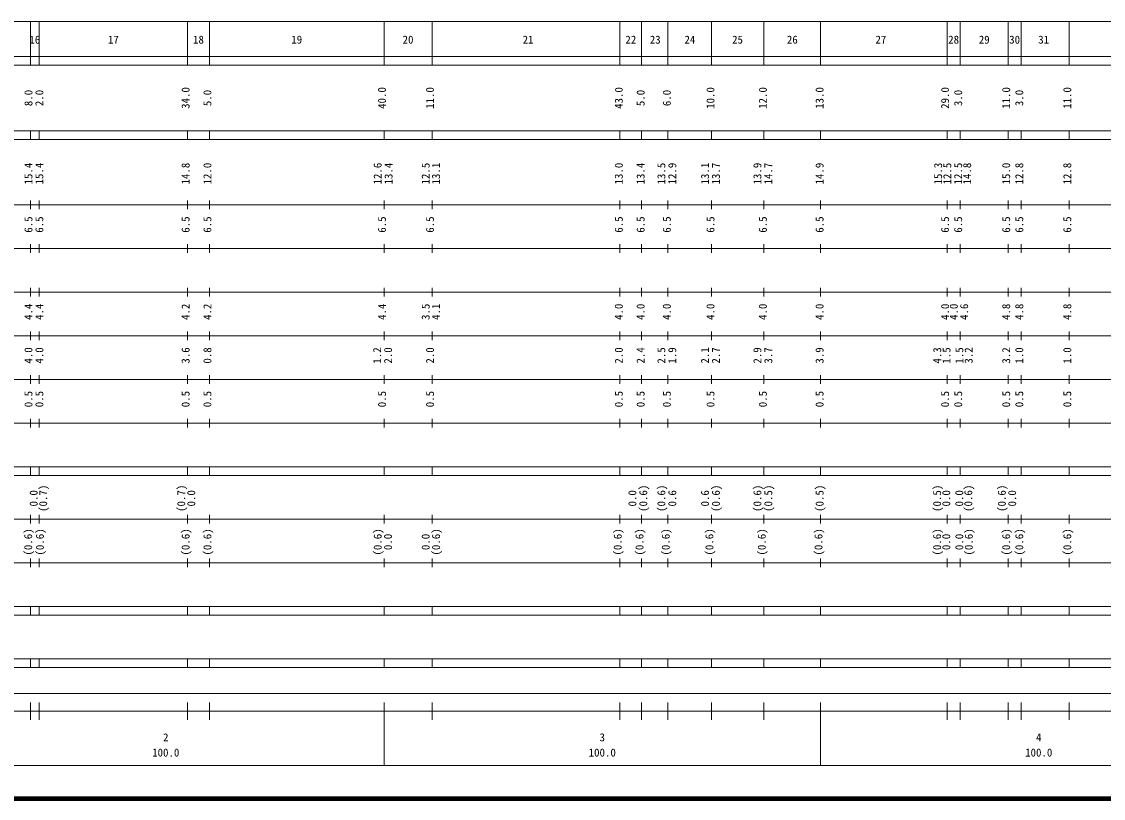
# Model space of a CAD drawing. Units: millimetres on the paper, enlarged 1000 times. Extents: x 40000 to 680000, y 20000 to 380000.
# Drawn here: x 184981 to 432808, y 20000 to 198000 of the extents above; entities that cross this region are included whole.
import ezdxf
from ezdxf.enums import TextEntityAlignment as Align

# ---------------------------------------------------------------- set-up
doc = ezdxf.new("R2010")
doc.units = ezdxf.units.MM
doc.header["$LTSCALE"] = 1000
doc.layers.add('M-TTL', color=2, linetype='Continuous', lineweight=140)
doc.layers.add('M-TTL-BAND', color=7, linetype='Continuous', lineweight=13)
doc.styles.add('ＭＳ ゴシック', font='')
doc.styles.get('ＭＳ ゴシック').set_extended_font_data('MS Gothic')

msp = doc.modelspace()

# ---------------------------------------------------------------- linework, layer by layer
at = {"layer": 'M-TTL'}
msp.add_line((40000, 20000), (680000, 20000), dxfattribs=at)
at = {"layer": 'M-TTL-BAND'}
for p, q in [((68000, 198000), (579000, 198000)), ((187000, 188000), (187000, 198000)), ((189000, 188000), (189000, 198000)), ((223000, 188000), (223000, 198000)), ((228000, 188000), (228000, 198000)), ((268000, 188000), (268000, 198000)), ((279000, 188000), (279000, 198000)), ((322000, 188000), (322000, 198000)), ((327000, 188000), (327000, 198000)), ((333000, 188000), (333000, 198000)), ((343000, 188000), (343000, 198000)), ((355000, 188000), (355000, 198000)), ((368000, 188000), (368000, 198000)), ((397000, 188000), (397000, 198000)), ((400000, 188000), (400000, 198000)), ((411000, 188000), (411000, 198000)), ((414000, 188000), (414000, 198000)), ((425000, 188000), (425000, 198000)), ((40000, 190000), (579000, 190000)), ((40000, 188000), (579000, 188000)), ((40000, 173000), (579000, 173000)), ((187000, 171000), (187000, 173000)), ((189000, 171000), (189000, 173000)), ((223000, 171000), (223000, 173000)), ((228000, 171000), (228000, 173000)), ((268000, 171000), (268000, 173000)), ((279000, 171000), (279000, 173000)), ((322000, 171000), (322000, 173000)), ((327000, 171000), (327000, 173000)), ((333000, 171000), (333000, 173000)), ((343000, 171000), (343000, 173000)), ((355000, 171000), (355000, 173000)), ((368000, 171000), (368000, 173000)), ((397000, 171000), (397000, 173000)), ((400000, 171000), (400000, 173000)), ((411000, 171000), (411000, 173000)), ((414000, 171000), (414000, 173000)), ((425000, 171000), (425000, 173000)), ((40000, 171000), (579000, 171000)), ((187000, 155000), (187000, 157000)), ((189000, 155000), (189000, 157000)), ((223000, 155000), (223000, 157000)), ((228000, 155000), (228000, 157000)), ((268000, 155000), (268000, 157000)), ((279000, 155000), (279000, 157000)), ((322000, 155000), (322000, 157000)), ((327000, 155000), (327000, 157000)), ((333000, 155000), (333000, 157000)), ((343000, 155000), (343000, 157000)), ((355000, 155000), (355000, 157000)), ((368000, 155000), (368000, 157000)), ((397000, 155000), (397000, 157000)), ((400000, 155000), (400000, 157000)), ((411000, 155000), (411000, 157000)), ((414000, 155000), (414000, 157000)), ((425000, 155000), (425000, 157000)), ((40000, 156000), (579000, 156000)), ((187000, 145000), (187000, 147000)), ((189000, 145000), (189000, 147000)), ((223000, 145000), (223000, 147000)), ((228000, 145000), (228000, 147000)), ((268000, 145000), (268000, 147000)), ((279000, 145000), (279000, 147000)), ((322000, 145000), (322000, 147000)), ((327000, 145000), (327000, 147000)), ((333000, 145000), (333000, 147000)), ((343000, 145000), (343000, 147000)), ((355000, 145000), (355000, 147000)), ((368000, 145000), (368000, 147000)), ((397000, 145000), (397000, 147000)), ((400000, 145000), (400000, 147000)), ((411000, 145000), (411000, 147000)), ((414000, 145000), (414000, 147000)), ((425000, 145000), (425000, 147000)), ((46000, 146000), (579000, 146000)), ((187000, 135000), (187000, 137000)), ((189000, 135000), (189000, 137000)), ((223000, 135000), (223000, 137000)), ((228000, 135000), (228000, 137000)), ((268000, 135000), (268000, 137000)), ((279000, 135000), (279000, 137000)), ((322000, 135000), (322000, 137000)), ((327000, 135000), (327000, 137000)), ((333000, 135000), (333000, 137000)), ((343000, 135000), (343000, 137000)), ((355000, 135000), (355000, 137000)), ((368000, 135000), (368000, 137000)), ((397000, 135000), (397000, 137000)), ((400000, 135000), (400000, 137000)), ((411000, 135000), (411000, 137000)), ((414000, 135000), (414000, 137000)), ((425000, 135000), (425000, 137000)), ((52000, 136000), (579000, 136000)), ((187000, 125000), (187000, 127000)), ((189000, 125000), (189000, 127000)), ((223000, 125000), (223000, 127000)), ((228000, 125000), (228000, 127000)), ((268000, 125000), (268000, 127000)), ((279000, 125000), (279000, 127000)), ((322000, 125000), (322000, 127000)), ((327000, 125000), (327000, 127000)), ((333000, 125000), (333000, 127000)), ((343000, 125000), (343000, 127000)), ((355000, 125000), (355000, 127000)), ((368000, 125000), (368000, 127000)), ((397000, 125000), (397000, 127000)), ((400000, 125000), (400000, 127000)), ((411000, 125000), (411000, 127000)), ((414000, 125000), (414000, 127000)), ((425000, 125000), (425000, 127000)), ((46000, 126000), (579000, 126000)), ((187000, 115000), (187000, 117000)), ((189000, 115000), (189000, 117000)), ((223000, 115000), (223000, 117000)), ((228000, 115000), (228000, 117000)), ((268000, 115000), (268000, 117000)), ((279000, 115000), (279000, 117000)), ((322000, 115000), (322000, 117000)), ((327000, 115000), (327000, 117000)), ((333000, 115000), (333000, 117000)), ((343000, 115000), (343000, 117000)), ((355000, 115000), (355000, 117000)), ((368000, 115000), (368000, 117000)), ((397000, 115000), (397000, 117000)), ((400000, 115000), (400000, 117000)), ((411000, 115000), (411000, 117000)), ((414000, 115000), (414000, 117000)), ((425000, 115000), (425000, 117000)), ((52000, 116000), (579000, 116000)), ((187000, 105000), (187000, 107000)), ((189000, 105000), (189000, 107000)), ((223000, 105000), (223000, 107000)), ((228000, 105000), (228000, 107000)), ((268000, 105000), (268000, 107000)), ((279000, 105000), (279000, 107000)), ((322000, 105000), (322000, 107000)), ((327000, 105000), (327000, 107000)), ((333000, 105000), (333000, 107000)), ((343000, 105000), (343000, 107000)), ((355000, 105000), (355000, 107000)), ((368000, 105000), (368000, 107000)), ((397000, 105000), (397000, 107000)), ((400000, 105000), (400000, 107000)), ((411000, 105000), (411000, 107000)), ((414000, 105000), (414000, 107000)), ((425000, 105000), (425000, 107000)), ((46000, 106000), (579000, 106000)), ((40000, 96000), (579000, 96000)), ((187000, 94000), (187000, 96000)), ((189000, 94000), (189000, 96000)), ((223000, 94000), (223000, 96000)), ((228000, 94000), (228000, 96000)), ((268000, 94000), (268000, 96000)), ((279000, 94000), (279000, 96000)), ((322000, 94000), (322000, 96000)), ((327000, 94000), (327000, 96000)), ((333000, 94000), (333000, 96000)), ((343000, 94000), (343000, 96000)), ((355000, 94000), (355000, 96000)), ((368000, 94000), (368000, 96000)), ((397000, 94000), (397000, 96000)), ((400000, 94000), (400000, 96000)), ((411000, 94000), (411000, 96000)), ((414000, 94000), (414000, 96000)), ((425000, 94000), (425000, 96000)), ((40000, 94000), (579000, 94000)), ((187000, 83000), (187000, 85000)), ((189000, 83000), (189000, 85000)), ((223000, 83000), (223000, 85000)), ((228000, 83000), (228000, 85000)), ((268000, 83000), (268000, 85000)), ((279000, 83000), (279000, 85000)), ((322000, 83000), (322000, 85000)), ((327000, 83000), (327000, 85000)), ((333000, 83000), (333000, 85000)), ((343000, 83000), (343000, 85000)), ((355000, 83000), (355000, 85000)), ((368000, 83000), (368000, 85000)), ((397000, 83000), (397000, 85000)), ((400000, 83000), (400000, 85000)), ((411000, 83000), (411000, 85000)), ((414000, 83000), (414000, 85000)), ((425000, 83000), (425000, 85000)), ((49000, 84000), (579000, 84000)), ((187000, 73000), (187000, 75000)), ((189000, 73000), (189000, 75000)), ((223000, 73000), (223000, 75000)), ((228000, 73000), (228000, 75000)), ((268000, 73000), (268000, 75000)), ((279000, 73000), (279000, 75000)), ((322000, 73000), (322000, 75000)), ((327000, 73000), (327000, 75000)), ((333000, 73000), (333000, 75000)), ((343000, 73000), (343000, 75000)), ((355000, 73000), (355000, 75000)), ((368000, 73000), (368000, 75000)), ((397000, 73000), (397000, 75000)), ((400000, 73000), (400000, 75000)), ((411000, 73000), (411000, 75000)), ((414000, 73000), (414000, 75000)), ((425000, 73000), (425000, 75000)), ((40000, 74000), (579000, 74000)), ((40000, 64000), (579000, 64000)), ((40000, 62000), (579000, 62000)), ((187000, 62000), (187000, 64000)), ((189000, 62000), (189000, 64000)), ((223000, 62000), (223000, 64000)), ((228000, 62000), (228000, 64000)), ((268000, 62000), (268000, 64000)), ((279000, 62000), (279000, 64000)), ((322000, 62000), (322000, 64000)), ((327000, 62000), (327000, 64000)), ((333000, 62000), (333000, 64000)), ((343000, 62000), (343000, 64000)), ((355000, 62000), (355000, 64000)), ((368000, 62000), (368000, 64000)), ((397000, 62000), (397000, 64000)), ((400000, 62000), (400000, 64000)), ((411000, 62000), (411000, 64000)), ((414000, 62000), (414000, 64000)), ((425000, 62000), (425000, 64000)), ((40000, 52000), (579000, 52000)), ((40000, 50000), (579000, 50000)), ((187000, 50000), (187000, 52000)), ((189000, 50000), (189000, 52000)), ((223000, 50000), (223000, 52000)), ((228000, 50000), (228000, 52000)), ((268000, 50000), (268000, 52000)), ((279000, 50000), (279000, 52000)), ((322000, 50000), (322000, 52000)), ((327000, 50000), (327000, 52000)), ((333000, 50000), (333000, 52000)), ((343000, 50000), (343000, 52000)), ((355000, 50000), (355000, 52000)), ((368000, 50000), (368000, 52000)), ((397000, 50000), (397000, 52000)), ((400000, 50000), (400000, 52000)), ((411000, 50000), (411000, 52000)), ((414000, 50000), (414000, 52000)), ((425000, 50000), (425000, 52000)), ((71000, 44000), (565000, 44000)), ((40000, 40000), (579000, 40000)), ((187000, 38000), (187000, 42000)), ((189000, 38000), (189000, 42000)), ((223000, 38000), (223000, 42000)), ((228000, 38000), (228000, 42000)), ((268000, 27500), (268000, 42000)), ((279000, 38000), (279000, 42000)), ((322000, 38000), (322000, 42000)), ((327000, 38000), (327000, 42000)), ((333000, 38000), (333000, 42000)), ((343000, 38000), (343000, 42000)), ((355000, 38000), (355000, 42000)), ((368000, 27500), (368000, 42000)), ((397000, 38000), (397000, 42000)), ((400000, 38000), (400000, 42000)), ((411000, 38000), (411000, 42000)), ((414000, 38000), (414000, 42000)), ((425000, 38000), (425000, 42000)), ((68000, 27500), (579000, 27500))]:
    msp.add_line(p, q, dxfattribs=at)

# ---------------------------------------------------------------- texts
at = {"layer": 'M-TTL-BAND', "style": 'ＭＳ ゴシック'}
for s, p in [('16', (188000, 192405)), ('17', (206000, 192405)), ('18', (225500, 192405)), ('19', (248000, 192405)), ('20', (273500, 192405)), ('21', (301014, 192405)), ('22', (324541, 192405)), ('23', (330142, 192405)), ('24', (338077, 192405)), ('25', (348989, 192405)), ('26', (361549, 192405)), ('27', (381831, 192405)), ('28', (398500, 192405)), ('29', (405508, 192405)), ('30', (412479, 192405)), ('31', (419142, 192405)), ('2', (218000, 32523)), ('3', (318000, 32523)), ('4', (418000, 32523)), ('100.0', (218000, 29033)), ('100.0', (318000, 29033)), ('100.0', (418000, 29033))]:
    msp.add_text(s, height=1833, dxfattribs=at).set_placement(p, align=Align.BOTTOM_CENTER)
for s, p in [('8.0', (188000, 180500)), ('2.0', (190498, 180500)), ('34.0', (224000, 180500)), ('5.0', (229000, 180500)), ('40.0', (269000, 180500)), ('11.0', (280000, 180500)), ('43.0', (323250, 180500)), ('5.0', (328250, 180500)), ('6.0', (334250, 180500)), ('10.0', (344250, 180500)), ('12.0', (356250, 180500)), ('13.0', (369250, 180500)), ('29.0', (398000, 180500)), ('3.0', (401000, 180500)), ('11.0', (412000, 180500)), ('3.0', (415000, 180500)), ('11.0', (426000, 180500)), ('15.4', (188000, 163174)), ('15.4', (190498, 163174)), ('14.8', (224000, 163174)), ('12.0', (229000, 163174)), ('12.6', (268000, 163174)), ('13.4', (270500, 163174)), ('12.5', (279000, 163174)), ('13.1', (281370, 163174)), ('13.0', (323250, 163174)), ('13.4', (328250, 163174)), ('13.5', (333000, 163174)), ('12.9', (335500, 163174)), ('13.1', (343000, 163174)), ('13.7', (345500, 163174)), ('13.9', (355000, 163174)), ('14.7', (357500, 163174)), ('14.9', (369250, 163174)), ('15.3', (396401, 163174)), ('12.5', (398512, 163174)), ('12.5', (400994, 163174)), ('14.8', (403059, 163174)), ('15.0', (412000, 163174)), ('12.8', (415000, 163174)), ('12.8', (426000, 163174)), ('6.5', (188000, 151500)), ('6.5', (190498, 151500)), ('6.5', (224000, 151500)), ('6.5', (229000, 151500)), ('6.5', (269000, 151500)), ('6.5', (280000, 151500)), ('6.5', (323250, 151500)), ('6.5', (328250, 151500)), ('6.5', (334250, 151500)), ('6.5', (344250, 151500)), ('6.5', (356250, 151500)), ('6.5', (369250, 151500)), ('6.5', (398000, 151500)), ('6.5', (401000, 151500)), ('6.5', (412000, 151500)), ('6.5', (415000, 151500)), ('6.5', (426000, 151500)), ('4.4', (188000, 131500)), ('4.4', (190498, 131500)), ('4.2', (224000, 131500)), ('4.2', (229000, 131500)), ('4.4', (269000, 131500)), ('3.5', (279000, 131500)), ('4.1', (281370, 131500)), ('4.0', (323250, 131500)), ('4.0', (328250, 131500)), ('4.0', (334250, 131500)), ('4.0', (344250, 131500)), ('4.0', (356250, 131500)), ('4.0', (369250, 131500)), ('4.0', (398000, 131500)), ('4.0', (400000, 131500)), ('4.6', (402370, 131500)), ('4.8', (412000, 131500)), ('4.8', (415000, 131500)), ('4.8', (426000, 131500)), ('4.0', (188000, 121500)), ('4.0', (190498, 121500)), ('3.6', (224000, 121500)), ('0.8', (229000, 121500)), ('1.2', (267889, 121500)), ('2.0', (270389, 121500)), ('2.0', (280000, 121500)), ('2.0', (323250, 121500)), ('2.4', (328250, 121500)), ('2.5', (333000, 121500)), ('1.9', (335500, 121500)), ('2.1', (343000, 121500)), ('2.7', (345500, 121500)), ('2.9', (355000, 121500)), ('3.7', (357500, 121500)), ('3.9', (369250, 121500)), ('4.3', (396207, 121500)), ('1.5', (398326, 121500)), ('1.5', (401275, 121500)), ('3.2', (403395, 121500)), ('3.2', (412000, 121500)), ('1.0', (415000, 121500)), ('1.0', (426000, 121500)), ('0.5', (188000, 111500)), ('0.5', (190498, 111500)), ('0.5', (224000, 111500)), ('0.5', (229000, 111500)), ('0.5', (269000, 111500)), ('0.5', (280000, 111500)), ('0.5', (323250, 111500)), ('0.5', (328250, 111500)), ('0.5', (334250, 111500)), ('0.5', (344250, 111500)), ('0.5', (356250, 111500)), ('0.5', (369250, 111500)), ('0.5', (398000, 111500)), ('0.5', (401000, 111500)), ('0.5', (412000, 111500)), ('0.5', (415000, 111500)), ('0.5', (426000, 111500)), ('0.0', (189188, 88764)), ('(0.7)', (191370, 88764)), ('(0.7)', (223000, 88764)), ('0.0', (225297, 88764)), ('0.0', (326354, 88764)), ('(0.6)', (328854, 88764)), ('(0.6)', (333000, 88764)), ('0.6', (335500, 88764)), ('0.6', (343000, 88764)), ('(0.6)', (345500, 88764)), ('(0.6)', (355000, 88764)), ('(0.5)', (357500, 88764)), ('(0.5)', (369250, 88764)), ('(0.5)', (396171, 88764)), ('0.0', (398269, 88764)), ('0.0', (401251, 88764)), ('(0.6)', (403316, 88764)), ('(0.6)', (411000, 88764)), ('0.0', (413370, 88764)), ('(0.6)', (187937, 78764)), ('(0.6)', (190622, 78764)), ('(0.6)', (224000, 78764)), ('(0.6)', (229000, 78764)), ('(0.6)', (268000, 78764)), ('0.0', (270370, 78764)), ('0.0', (279000, 78764)), ('(0.6)', (281370, 78764)), ('(0.6)', (323000, 78764)), ('(0.6)', (328000, 78764)), ('(0.6)', (334000, 78764)), ('(0.6)', (344000, 78764)), ('(0.6)', (356000, 78764)), ('(0.6)', (369000, 78764)), ('(0.6)', (396171, 78764)), ('0.0', (398269, 78764)), ('0.0', (401251, 78764)), ('(0.6)', (403433, 78764)), ('(0.6)', (412000, 78764)), ('(0.6)', (415000, 78764)), ('(0.6)', (426000, 78764))]:
    msp.add_text(s, height=1833, rotation=90, dxfattribs=at).set_placement(p, align=Align.BOTTOM_CENTER)

doc.saveas('drawing.dxf')
